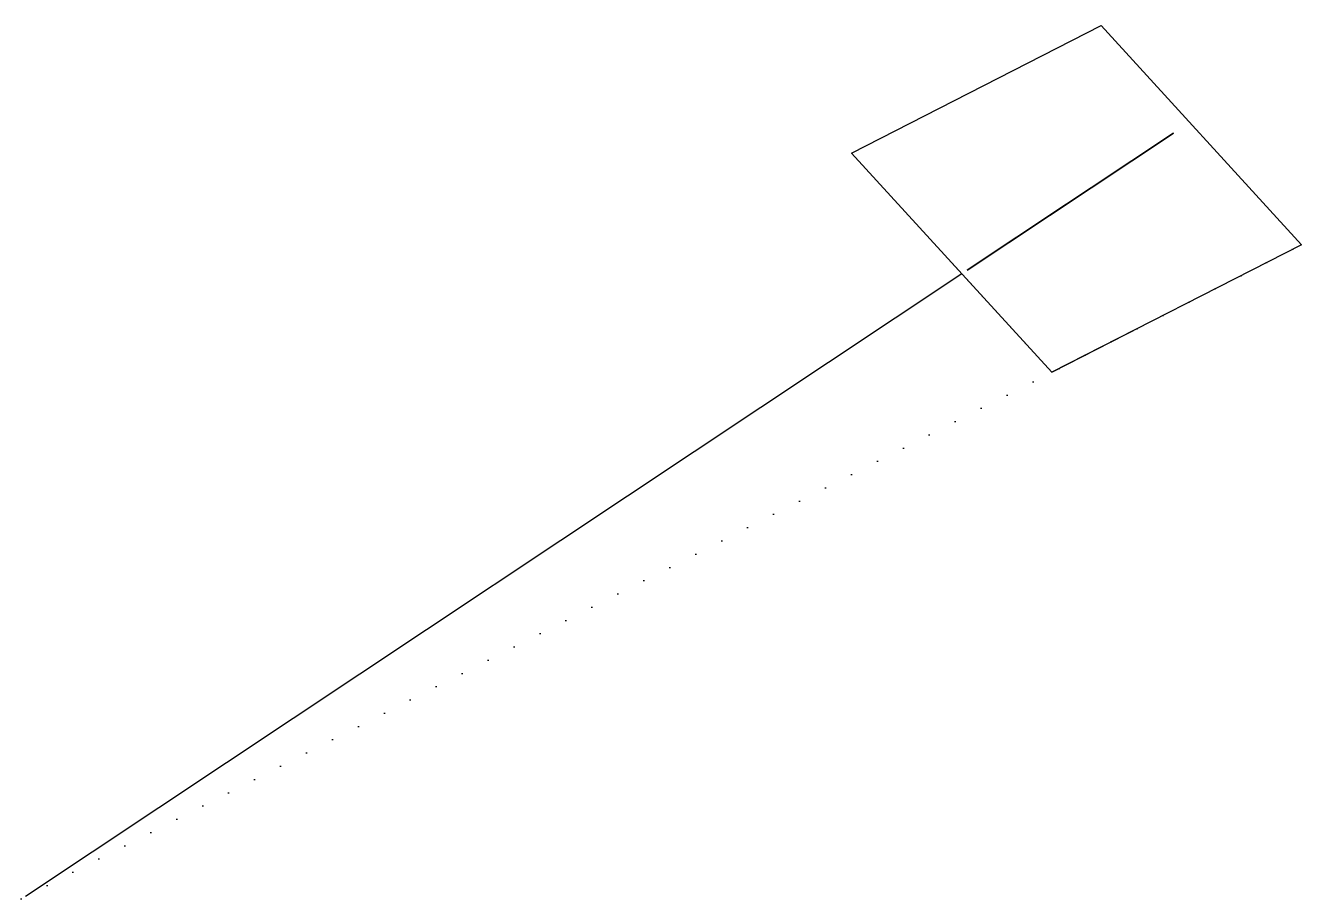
# Model space of a CAD drawing. Header units: millimetres. Extents: x -2243 to 542, y -1238 to 662.
import ezdxf

# ---------------------------------------------------------------- set-up
doc = ezdxf.new("R2010")
doc.units = ezdxf.units.MM
doc.linetypes.add('DOTTED', pattern=[6.35, 0, -6.35])
for name, color, linetype in [('cs1', 7, 'Continuous'), ('cs1x', 7, 'Continuous'), ('cs1y', 7, 'Continuous'), ('cs2', 7, 'Continuous'), ('cs2x', 7, 'Continuous'), ('cs2y', 7, 'Continuous'), ('i12line', 7, 'Continuous'), ('i21line', 7, 'Continuous')]:
    doc.layers.add(name, color=color, linetype=linetype)

msp = doc.modelspace()

# ---------------------------------------------------------------- linework, layer by layer
at = {"linetype": 'DOTTED', "ltscale": 10}
msp.add_xline((-2.7, -94.2, -293.1), (0.731941, 0.373803, 0.569678), dxfattribs=at)
at = {"layer": 'cs1', "color": 2}
msp.add_3dface([(-2.7, -94.2, -293.1), (-440.1, 384, -44.8), (104.8, 662.2, 379.2), (542.2, 184, 131)], dxfattribs=at)
at = {"layer": 'cs1x', "color": 6, "extrusion": (-0.258819, -0.620885, 0.739942)}
msp.add_line((-2.7, -94.2, -293.1), (-221.4, 144.9, -169), dxfattribs=at)
at = {"layer": 'cs1y', "color": 6, "extrusion": (-0.258819, -0.620885, 0.739942)}
msp.add_line((-2.7, -94.2, -293.1), (192.5, 5.4, -141.2), dxfattribs=at)
at = {"layer": 'cs2', "color": 3, "transparency": 33554559}
msp.add_3dface([(-187.4, 128.4, 342.5), (-187.4, 128.4, 25.9), (262.5, 427.6, 25.9), (262.5, 427.6, 342.5)], dxfattribs=at)
at = {"layer": 'cs2x', "color": 6, "extrusion": (-0.553698, 0.832718, -1.09572e-16)}
msp.add_line((-187.4, 128.4, 25.9), (-9.4, 246.8, 25.9), dxfattribs=at)
at = {"layer": 'cs2y', "color": 6, "extrusion": (-0.553698, 0.832718, -1.09572e-16)}
msp.add_line((-187.4, 128.4, 25.9), (-187.4, 128.4, 224.4), dxfattribs=at)
at = {"layer": 'i12line', "color": 4}
msp.add_line((29.4, 272.6, 25.9), (-187.4, 128.4, -170.9), dxfattribs=at)
at = {"layer": 'i21line', "color": 3}
msp.add_line((-199.2, 120.6, -181.6), (-2242.9, -1238.3, -2036.7), dxfattribs=at)

doc.saveas('drawing.dxf')
